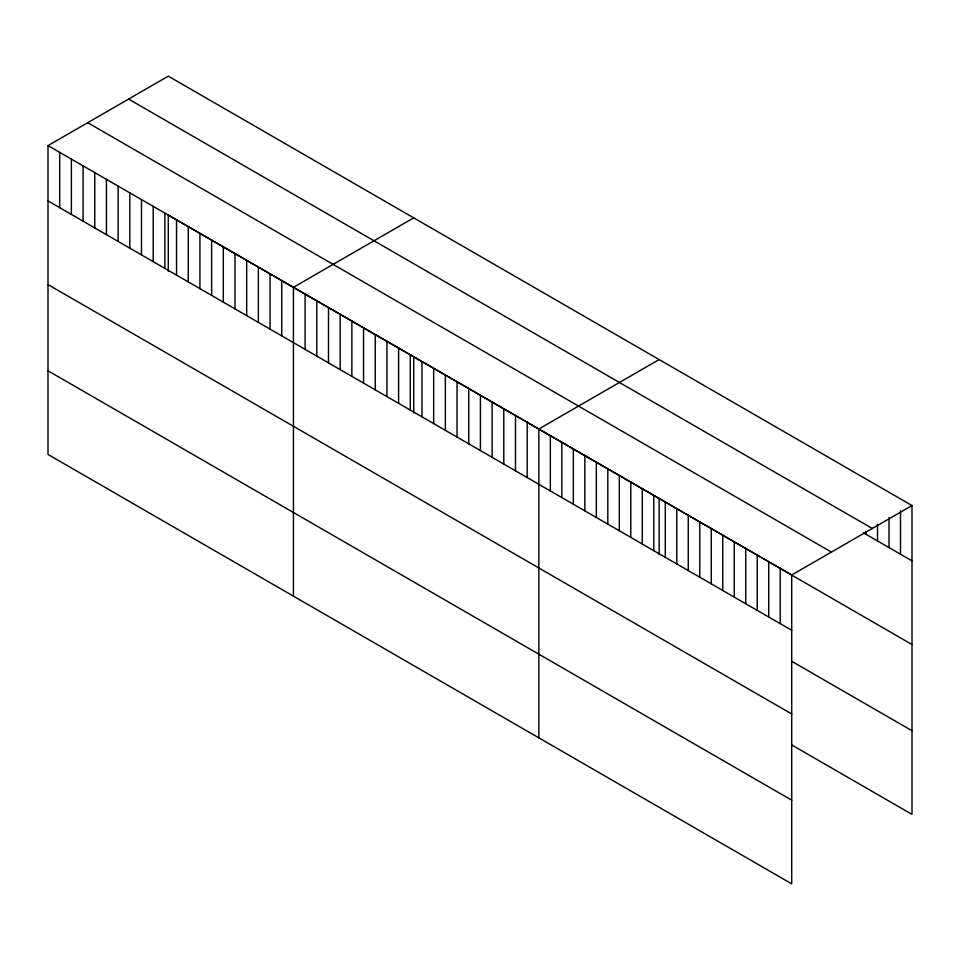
<?xml version="1.0" encoding="UTF-8"?>
<svg xmlns="http://www.w3.org/2000/svg" width="960" height="960" viewBox="0 0 960 960"><rect width="100%" height="100%" fill="white"/><g stroke="black" fill="none" stroke-linecap="round" stroke-linejoin="round"><path stroke-width="1.44" d="M48 145.608L791.712 574.992L791.712 883.836L48 454.452L48 145.608L168.288 76.164L912 505.548L912 814.392L791.952 745.08M413.712 217.86L293.424 287.304L293.424 596.148M659.136 359.556L538.848 429L538.848 737.844M791.712 574.992L912 505.548M128.592 99.084L872.304 528.468M863.472 532.836L912 560.856M87.696 122.688L831.408 552.072M912 644.52L168.288 215.136L168.288 271.236M48 200.916L791.712 630.3M791.952 661.416L912 730.728M48 284.58L791.712 713.964M48 370.788L791.712 800.172M900.504 510.864L900.504 554.22M889.008 517.68L889.008 547.584M877.524 524.496L877.524 540.948M866.028 531.324L866.028 534.312M780.228 568.356L780.228 623.664M768.732 561.72L768.732 617.028M757.236 555.084L757.236 610.392M745.74 548.448L745.74 603.756M734.244 541.812L734.244 597.12M722.748 535.176L722.748 590.484M711.264 528.54L711.264 583.848M699.768 521.904L699.768 577.212M688.272 515.268L688.272 570.576M676.776 508.632L676.776 563.94M665.28 501.996L665.28 557.304M659.136 498.528L659.136 554.628M653.796 495.36L653.796 550.668M642.3 488.724L642.3 544.032M630.804 482.088L630.804 537.396M619.308 475.452L619.308 530.76M607.812 468.816L607.812 524.124M596.328 462.18L596.328 517.488M584.832 455.544L584.832 510.852M573.336 448.908L573.336 504.216M561.84 442.272L561.84 497.58M550.344 435.636L550.344 490.944M527.172 422.256L527.172 477.564M515.484 415.512L515.484 470.808M503.796 408.756L503.796 464.064M492.108 402.012L492.108 457.32M480.42 395.268L480.42 450.564M468.732 388.512L468.732 443.82M457.044 381.768L457.044 437.076M445.356 375.024L445.356 430.332M433.668 368.28L433.668 423.576M421.98 361.524L421.98 416.832M413.712 356.832L413.712 412.932M410.292 354.78L410.292 410.088M398.604 348.036L398.604 403.332M386.928 341.28L386.928 396.588M375.24 334.536L375.24 389.844M363.552 327.792L363.552 383.1M351.864 321.048L351.864 376.344M340.176 314.292L340.176 369.6M328.488 307.548L328.488 362.856M316.8 300.804L316.8 356.1M305.112 294.048L305.112 349.356M281.736 280.56L281.736 335.868M270.048 273.816L270.048 329.112M258.36 267.06L258.36 322.368M246.684 260.316L246.684 315.624M234.996 253.572L234.996 308.868M223.308 246.816L223.308 302.124M211.62 240.072L211.62 295.38M199.932 233.328L199.932 288.636M188.244 226.584L188.244 281.88M176.556 219.828L176.556 275.136M164.868 213.084L164.868 268.392M153.18 206.34L153.18 261.648M141.492 199.584L141.492 254.892M129.804 192.84L129.804 248.148M118.116 186.096L118.116 241.404M106.44 179.352L106.44 234.648M94.752 172.596L94.752 227.904M83.064 165.852L83.064 221.16M71.376 159.108L71.376 214.416M59.688 152.352L59.688 207.66"/></g></svg>
